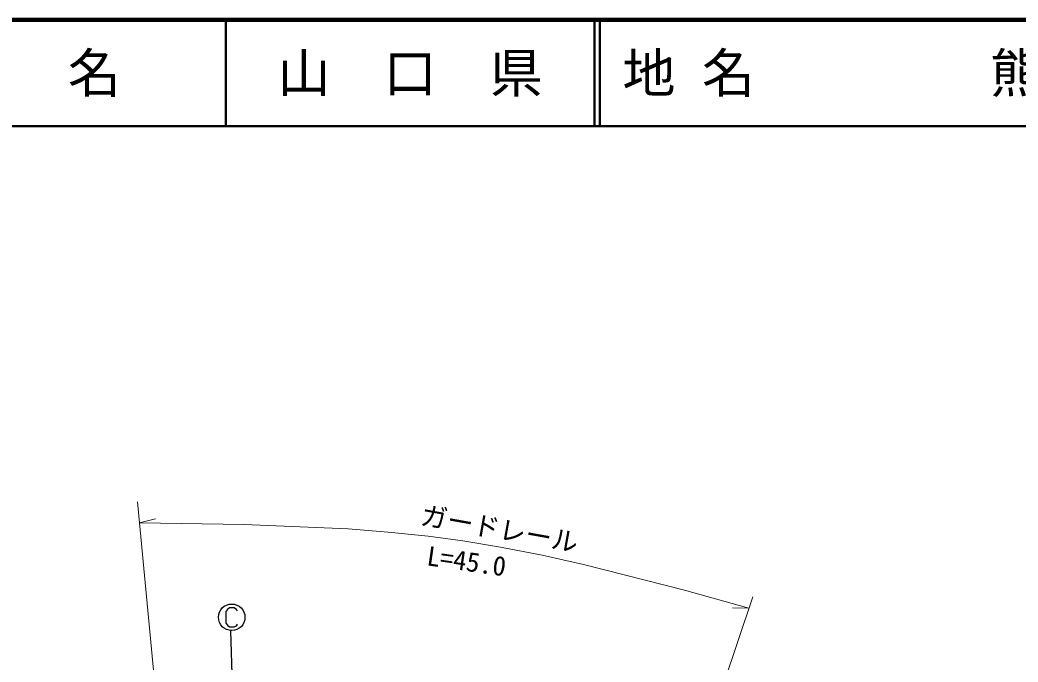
# Model space of a CAD drawing. Units: millimetres, scale not verified. Extents: x 40000 to 680000, y 20000 to 380000.
# Drawn here: x 313609 to 407658, y 319520 to 380000 of the extents above; entities that cross this region are included whole.
import ezdxf
from ezdxf.enums import TextEntityAlignment as Align

# ---------------------------------------------------------------- set-up
doc = ezdxf.new("R2010")
doc.units = ezdxf.units.MM
doc.header["$LTSCALE"] = 1000
for name, color, linetype, lineweight in [('M-BGD-EXST', 7, 'Continuous', 25), ('M-STR-HTXT', 7, 'Continuous', 13), ('M-TTL', 2, 'Continuous', 140), ('M-TTL-LINE', 7, 'Continuous', 50)]:
    doc.layers.add(name, color=color, linetype=linetype, lineweight=lineweight)
doc.layers.add('M-TTL-TXT', color=7, linetype='Continuous')
doc.styles.add('ＭＳ ゴシック', font='')
doc.styles.get('ＭＳ ゴシック').set_extended_font_data('MS Gothic')

msp = doc.modelspace()

# ---------------------------------------------------------------- linework, layer by layer
at = {"layer": 'M-BGD-EXST'}
for p, q in [((333159, 324482), (333009, 324282)), ((333359, 324632), (333159, 324482)), ((333809, 324632), (333359, 324632)), ((334009, 324482), (333809, 324632)), ((334109, 324332), (334009, 324482)), ((333009, 324282), (333009, 323182)), ((333009, 323182), (333159, 322982)), ((333159, 322982), (333359, 322832)), ((333359, 322832), (333809, 322832)), ((333809, 322832), (334009, 322932)), ((334009, 322932), (334109, 323082)), ((333442, 322473), (334038, 303398))]:
    msp.add_line(p, q, dxfattribs=at)
msp.add_circle((333559, 323732), 1250, dxfattribs=at)
at = {"layer": 'M-STR-HTXT'}
for p, q in [((327679, 303234), (324699, 334603)), ((324886, 332631), (326377, 333021)), ((382658, 325650), (373010, 296939)), ((382304, 324595), (380746, 324619))]:
    msp.add_line(p, q, dxfattribs=at)
msp.add_lwpolyline([(324886, 332631), (334728, 332482), (344530, 332057), (348311, 331759), (352079, 331362), (355346, 330923), (358886, 330339), (362801, 329574), (366702, 328706), (376216, 326275), (382304, 324595)], dxfattribs=at)
at = {"layer": 'M-TTL'}
msp.add_line((680000, 380000), (40000, 380000), dxfattribs=at)
at = {"layer": 'M-TTL-LINE'}
for p, q in [((333000, 380000), (333000, 370000)), ((367750, 380000), (367750, 370000)), ((368250, 380000), (368250, 370000)), ((40000, 370000), (680000, 370000))]:
    msp.add_line(p, q, dxfattribs=at)

# ---------------------------------------------------------------- texts
at = {"layer": 'M-STR-HTXT', "style": 'ＭＳ ゴシック'}
for s, rotation, p in [('ガードレール', 349.8, (351158, 331954)), ('L=45.0', 351.9, (351786, 328098))]:
    msp.add_text(s, height=1833, rotation=rotation, dxfattribs=at).set_placement(p, align=Align.BOTTOM_LEFT)
at = {"layer": 'M-TTL-TXT', "style": 'ＭＳ ゴシック'}
for s, p in [('県\u3000名', (315625, 375000)), ('山\u3000口\u3000県', (350375, 375000))]:
    msp.add_text(s, height=3666, dxfattribs=at).set_placement(p, align=Align.MIDDLE_CENTER)
for s, p in [('地 名', (370380, 375000)), ('熊毛郡田布施町大字別府', (405024, 375000))]:
    msp.add_text(s, height=3666, dxfattribs=at).set_placement(p, align=Align.MIDDLE_LEFT)

doc.saveas('drawing.dxf')
